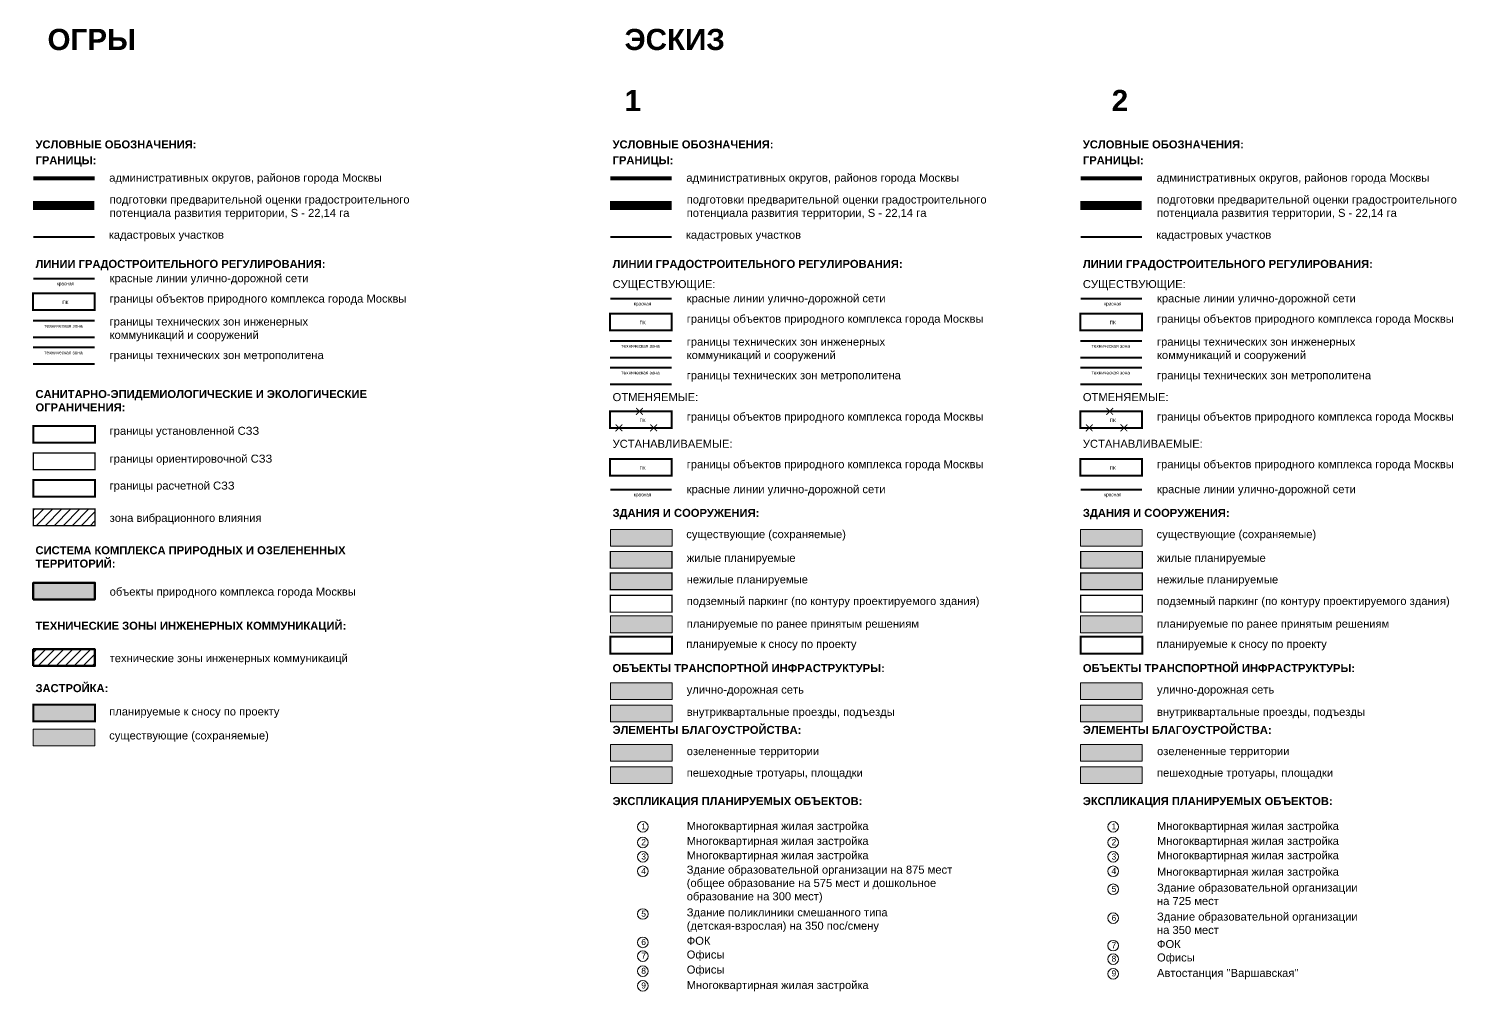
# Model space of a CAD drawing. Extents: x -129681 to -126463, y -103370 to -101447.
# Drawn here: x -127177 to -126463, y -101928 to -101447 of the extents above; entities that cross this region are included whole.
import ezdxf

# ---------------------------------------------------------------- set-up
doc = ezdxf.new("R2010")
doc.units = 0
doc.header["$MEASUREMENT"] = 0
for name, pattern in [('ACAD_ISO02W100', [15, 12, -3]), ('DASHED', [6, 4, -2]), ('JIS_02_1.0', [2, 1, -1]), ('L00s01s', [3, 3, 0]), ('L00s04s', [8, 6, -2])]:
    doc.linetypes.add(name, pattern=pattern)
for name, color, linetype, lineweight in [('18F', 1, 'L00s18b', 0), ('1B', 1, 'L00s01s', 0), ('29B', 1, 'L00s04s', 0), ('_Нумерация_объект', 7, 'Continuous', 30), ('В_ЗАСТР_снос_Л', 2, 'DASHED', 50), ('Гр подготовки', 192, 'JIS_02_1.0', 50), ('ЗАСТР_Пр_нежилая_Л', 7, 'Continuous', 30), ('ЗАСТР_Принятые решен_Л', 7, 'Continuous', 30), ('ЗАСТР_Сущ_Л', 7, 'Continuous', 30), ('ТЕКСТ_условные', 7, 'Continuous', 13), ('ТРАНС_Сущ_проезды_Л', 7, 'Continuous', 15), ('ТРАНС_Сущ_УДС_Л', 7, 'Continuous', 15)]:
    doc.layers.add(name, color=color, linetype=linetype, lineweight=lineweight)
for name, color, linetype, lineweight, true_color in [('БЛ_Пр_зелень_Ш', 64, 'Continuous', 9, 0x839c21), ('БЛ_Пр_тротуар_Ш', 51, 'Continuous', 9, 0xfdf0aa), ('ЗАСТР_Пр_жилая_Ш', 24, 'Continuous', 9, 0x922e07), ('ЗАСТР_Пр_нежилая_Ш', 30, 'Continuous', 9, 0xfb8218), ('ЗАСТР_Принятые решен_Ш', 21, 'Continuous', 9, 0xfda85e), ('ЗАСТР_Сущ_Ш', 253, 'Continuous', 9, 0xaaa096), ('ТРАНС_Сущ_проезды_Ш', 254, 'Continuous', 9, 0xe3e3e3), ('ТРАНС_Сущ_УДС_Ш', 9, 'Continuous', 9, 0xc9c9c9)]:
    doc.layers.add(name, color=color, linetype=linetype, lineweight=lineweight, true_color=true_color)
doc.layers.add('ЗАСТР_Пр_паркинг_Л', color=220, linetype='ACAD_ISO02W100')
doc.layers.add('крестики', color=7, linetype='Continuous')
doc.styles.add('PLANSHET', font='arial.ttf', dxfattribs={"height": 4})
doc.styles.get("Standard").update_dxf_attribs({"font": 'arial.ttf'})
doc.styles.add('УСЛОВКИ', font='calibri.ttf', dxfattribs={"height": 10})
doc.linetypes.add('L00s18b', pattern='A,10,[165,RED_LNS.shx,S=2,R=0,X=0,Y=-2.5],10', length=20)

# ---------------------------------------------------------------- blocks, each defined once
blk = doc.blocks.new('крестик')
at = {"layer": 'крестики', "const_width": 0.7}
for points in [[(-9860.6, -15239.7), (-9860.6, -15247.3)], [(-9864.4, -15243.5), (-9856.8, -15243.5)]]:
    blk.add_lwpolyline(points, dxfattribs=at)

msp = doc.modelspace()

# ---------------------------------------------------------------- hatches: boundary and pattern name
at = {"layer": 'БЛ_Пр_зелень_Ш'}
h = msp.add_hatch(color=256, dxfattribs=at)
h.dxf.hatch_style = 1
h.paths.add_polyline_path([(-126855.44, -101804.62), (-126886.25, -101804.62), (-126886.25, -101812.98), (-126855.44, -101812.98)])
h = msp.add_hatch(color=256, dxfattribs=at)
h.dxf.hatch_style = 1
h.paths.add_polyline_path([(-126620.38, -101804.62), (-126651.19, -101804.62), (-126651.19, -101812.98), (-126620.38, -101812.98)])
at = {"layer": 'БЛ_Пр_тротуар_Ш'}
h = msp.add_hatch(color=256, dxfattribs=at)
h.dxf.hatch_style = 1
h.paths.add_polyline_path([(-126886.25, -101815.73), (-126855.44, -101815.73), (-126855.44, -101824.08), (-126886.25, -101824.08)])
h = msp.add_hatch(color=256, dxfattribs=at)
h.dxf.hatch_style = 1
h.paths.add_polyline_path([(-126651.19, -101815.73), (-126620.38, -101815.73), (-126620.38, -101824.08), (-126651.19, -101824.08)])
at = {"layer": 'ЗАСТР_Пр_жилая_Ш'}
h = msp.add_hatch(color=256, dxfattribs=at)
h.dxf.hatch_style = 1
h.paths.add_polyline_path([(-126886.25, -101716.43), (-126855.44, -101716.43), (-126855.44, -101708.07), (-126886.25, -101708.07)])
h = msp.add_hatch(color=256, dxfattribs=at)
h.dxf.hatch_style = 1
h.paths.add_polyline_path([(-126651.19, -101716.43), (-126620.38, -101716.43), (-126620.38, -101708.07), (-126651.19, -101708.07)])
at = {"layer": 'ЗАСТР_Пр_нежилая_Ш'}
h = msp.add_hatch(color=256, dxfattribs=at)
h.dxf.hatch_style = 1
h.paths.add_polyline_path([(-126886.25, -101727.21), (-126855.44, -101727.21), (-126855.44, -101718.86), (-126886.25, -101718.86)])
h = msp.add_hatch(color=256, dxfattribs=at)
h.dxf.hatch_style = 1
h.paths.add_polyline_path([(-126651.19, -101727.21), (-126620.38, -101727.21), (-126620.38, -101718.86), (-126651.19, -101718.86)])
at = {"layer": 'ЗАСТР_Принятые решен_Ш'}
h = msp.add_hatch(color=256, dxfattribs=at)
h.dxf.hatch_style = 1
h.paths.add_polyline_path([(-126886.25, -101748.69), (-126855.44, -101748.69), (-126855.44, -101740.33), (-126886.25, -101740.33)])
h = msp.add_hatch(color=256, dxfattribs=at)
h.dxf.hatch_style = 1
h.paths.add_polyline_path([(-126651.19, -101748.69), (-126620.38, -101748.69), (-126620.38, -101740.33), (-126651.19, -101740.33)])
at = {"layer": 'ЗАСТР_Сущ_Ш', "true_color": 0xb1a398}
h = msp.add_hatch(color=253, dxfattribs=at)
h.dxf.hatch_style = 1
h.paths.add_polyline_path([(-126886.25, -101705.47), (-126855.44, -101705.47), (-126855.44, -101697.12), (-126886.25, -101697.12)])
h = msp.add_hatch(color=253, dxfattribs=at)
h.dxf.hatch_style = 1
h.paths.add_polyline_path([(-126651.19, -101705.47), (-126620.38, -101705.47), (-126620.38, -101697.12), (-126651.19, -101697.12)])
at = {"layer": 'ТЕКСТ_условные', "true_color": 0x000000}
h = msp.add_hatch(dxfattribs=at)
h.set_pattern_fill('ANSI31', color=18)
h.set_pattern_definition([(45, (-127482.7963, -101892.4865), (-2.245064, 2.245064), [])])
h.paths.add_polyline_path([(-127143.88, -101695.19), (-127143.88, -101686.83), (-127174.69, -101686.83), (-127174.69, -101695.19)])
at = {"layer": 'ТЕКСТ_условные', "true_color": 0xafd9aa}
h = msp.add_hatch(color=9, dxfattribs=at)
h.dxf.hatch_style = 1
h.paths.add_polyline_path([(-127174.69, -101732.04), (-127143.88, -101732.04), (-127143.88, -101723.68), (-127174.69, -101723.68)])
at = {"layer": 'ТЕКСТ_условные'}
h = msp.add_hatch(dxfattribs=at)
h.set_pattern_fill('ANSI31', color=4)
h.set_pattern_definition([(45, (-127482.7963, -101873.7994), (-2.245064, 2.245064), [])])
h.paths.add_polyline_path([(-127174.69, -101765.29), (-127143.88, -101765.29), (-127143.88, -101756.94), (-127174.69, -101756.94)])
at = {"layer": 'ТЕКСТ_условные', "true_color": 0xb1a398}
h = msp.add_hatch(color=253, dxfattribs=at)
h.dxf.hatch_style = 1
h.paths.add_polyline_path([(-127143.88, -101784.72), (-127174.69, -101784.72), (-127174.69, -101793.07), (-127143.88, -101793.07)])
h = msp.add_hatch(color=253, dxfattribs=at)
h.dxf.hatch_style = 1
h.paths.add_polyline_path([(-127174.69, -101796.89), (-127143.88, -101796.89), (-127143.88, -101805.24), (-127174.69, -101805.24)])
at = {"layer": 'ТРАНС_Сущ_проезды_Ш'}
h = msp.add_hatch(color=256, dxfattribs=at)
h.dxf.hatch_style = 1
h.paths.add_polyline_path([(-126886.25, -101784.87), (-126855.44, -101784.87), (-126855.44, -101793.22), (-126886.25, -101793.22)])
h = msp.add_hatch(color=256, dxfattribs=at)
h.dxf.hatch_style = 1
h.paths.add_polyline_path([(-126651.19, -101784.87), (-126620.38, -101784.87), (-126620.38, -101793.22), (-126651.19, -101793.22)])
at = {"layer": 'ТРАНС_Сущ_УДС_Ш', "true_color": 0x878787}
h = msp.add_hatch(color=252, dxfattribs=at)
h.dxf.hatch_style = 1
h.paths.add_polyline_path([(-126855.44, -101773.76), (-126886.25, -101773.76), (-126886.25, -101782.12), (-126855.44, -101782.12)])
h = msp.add_hatch(color=252, dxfattribs=at)
h.dxf.hatch_style = 1
h.paths.add_polyline_path([(-126620.38, -101773.76), (-126651.19, -101773.76), (-126651.19, -101782.12), (-126620.38, -101782.12)])

# ---------------------------------------------------------------- linework, layer by layer
at = {"layer": '18F', "const_width": 1, "flags": 128}
for points in [[(-127174.81, -101579.07), (-127144.01, -101579.07), (-127144.01, -101587.42), (-127174.81, -101587.42)], [(-126886.37, -101589.14), (-126855.56, -101589.14), (-126855.56, -101597.49), (-126886.37, -101597.49)], [(-126651.31, -101589.14), (-126620.5, -101589.14), (-126620.5, -101597.49), (-126651.31, -101597.49)], [(-126886.37, -101638.06), (-126855.56, -101638.06), (-126855.56, -101646.41), (-126886.37, -101646.41)], [(-126651.31, -101638.06), (-126620.5, -101638.06), (-126620.5, -101646.41), (-126651.31, -101646.41)]]:
    msp.add_lwpolyline(points, close=True, dxfattribs=at)
at = {"layer": '18F', "color": 18, "true_color": 0x000000, "const_width": 1, "flags": 128}
for points in [[(-126886.37, -101661.85), (-126855.56, -101661.85), (-126855.56, -101670.21), (-126886.37, -101670.21)], [(-126651.31, -101661.85), (-126620.5, -101661.85), (-126620.5, -101670.21), (-126651.31, -101670.21)]]:
    msp.add_lwpolyline(points, close=True, dxfattribs=at)
at = {"layer": '1B', "const_width": 1, "flags": 128}
for points in [[(-127174.69, -101571.69), (-127144.01, -101571.69)], [(-126886.25, -101581.76), (-126855.56, -101581.76)], [(-126651.19, -101581.76), (-126620.5, -101581.76)]]:
    msp.add_lwpolyline(points, dxfattribs=at)
at = {"layer": '1B', "color": 18, "true_color": 0x000000, "const_width": 1, "flags": 128}
for points in [[(-126886.25, -101677.16), (-126855.56, -101677.16)], [(-126651.19, -101677.16), (-126620.5, -101677.16)]]:
    msp.add_lwpolyline(points, dxfattribs=at)
at = {"layer": '29B', "const_width": 1, "flags": 128}
for points in [[(-127144.01, -101592.73), (-127174.81, -101592.73)], [(-127174.81, -101601.08), (-127144.01, -101601.08)], [(-126855.56, -101602.8), (-126886.37, -101602.8)], [(-126620.5, -101602.8), (-126651.31, -101602.8)], [(-127144.01, -101606.1), (-127174.81, -101606.1)], [(-127174.81, -101614.45), (-127144.01, -101614.45)], [(-126886.37, -101611.15), (-126855.56, -101611.15)], [(-126855.56, -101616.17), (-126886.37, -101616.17)], [(-126651.31, -101611.15), (-126620.5, -101611.15)], [(-126620.5, -101616.17), (-126651.31, -101616.17)], [(-126886.37, -101624.52), (-126855.56, -101624.52)], [(-126651.31, -101624.52), (-126620.5, -101624.52)]]:
    msp.add_lwpolyline(points, dxfattribs=at)
at = {"layer": '_Нумерация_объект', "lineweight": 0}
for centre in [(-126870.01, -101845.71), (-126634.95, -101845.71), (-126870.01, -101853.58), (-126634.95, -101853.58), (-126870.01, -101860.75), (-126634.95, -101860.75), (-126870.01, -101867.93), (-126634.95, -101867.93), (-126634.95, -101876.93), (-126870.01, -101889.3), (-126634.95, -101891.41), (-126870.01, -101903.5), (-126870.01, -101910.37), (-126634.95, -101905.12), (-126634.95, -101911.84), (-126870.01, -101917.88), (-126634.95, -101919.18), (-126870.01, -101925.22)]:
    msp.add_circle(centre, 2.66, dxfattribs=at)
at = {"layer": 'В_ЗАСТР_снос_Л', "const_width": 1}
for points in [[(-126886.25, -101759.08), (-126855.44, -101759.08), (-126855.44, -101750.73), (-126886.25, -101750.73)], [(-126651.19, -101759.08), (-126620.38, -101759.08), (-126620.38, -101750.73), (-126651.19, -101750.73)], [(-127174.69, -101784.72), (-127143.88, -101784.72), (-127143.88, -101793.07), (-127174.69, -101793.07)]]:
    msp.add_lwpolyline(points, close=True, dxfattribs=at)
at = {"layer": 'Гр подготовки', "ltscale": 4.5, "const_width": 4.5, "flags": 128}
for points in [[(-127174.81, -101535.18), (-127144.13, -101535.18)], [(-126886.37, -101535.18), (-126855.69, -101535.18)], [(-126651.31, -101535.18), (-126620.63, -101535.18)]]:
    msp.add_lwpolyline(points, dxfattribs=at)
at = {"layer": 'ЗАСТР_Пр_нежилая_Л', "lineweight": 0, "const_width": 0.588}
for points in [[(-126886.25, -101716.43), (-126855.44, -101716.43), (-126855.44, -101708.07), (-126886.25, -101708.07)], [(-126651.19, -101716.43), (-126620.38, -101716.43), (-126620.38, -101708.07), (-126651.19, -101708.07)], [(-126886.25, -101727.21), (-126855.44, -101727.21), (-126855.44, -101718.86), (-126886.25, -101718.86)], [(-126651.19, -101727.21), (-126620.38, -101727.21), (-126620.38, -101718.86), (-126651.19, -101718.86)]]:
    msp.add_lwpolyline(points, close=True, dxfattribs=at)
at = {"layer": 'ЗАСТР_Пр_паркинг_Л', "ltscale": 0.2, "const_width": 0.588, "flags": 128}
for points in [[(-126886.25, -101738.39), (-126855.44, -101738.39), (-126855.44, -101730.03), (-126886.25, -101730.03)], [(-126651.19, -101738.39), (-126620.38, -101738.39), (-126620.38, -101730.03), (-126651.19, -101730.03)]]:
    msp.add_lwpolyline(points, close=True, dxfattribs=at)
at = {"layer": 'ЗАСТР_Принятые решен_Л', "lineweight": 0}
for points in [[(-126886.25, -101748.69), (-126855.44, -101748.69), (-126855.44, -101740.33), (-126886.25, -101740.33)], [(-126651.19, -101748.69), (-126620.38, -101748.69), (-126620.38, -101740.33), (-126651.19, -101740.33)]]:
    msp.add_lwpolyline(points, close=True, dxfattribs=at)
at = {"layer": 'ЗАСТР_Сущ_Л', "lineweight": 0}
for points in [[(-126886.25, -101705.47), (-126855.44, -101705.47), (-126855.44, -101697.12), (-126886.25, -101697.12)], [(-126651.19, -101705.47), (-126620.38, -101705.47), (-126620.38, -101697.12), (-126651.19, -101697.12)]]:
    msp.add_lwpolyline(points, close=True, dxfattribs=at)
at = {"layer": 'ТЕКСТ_условные', "color": 241, "const_width": 2}
for points in [[(-127174.69, -101521.63), (-127144.01, -101521.63)], [(-126886.25, -101521.63), (-126855.56, -101521.63)], [(-126651.19, -101521.63), (-126620.5, -101521.63)]]:
    msp.add_lwpolyline(points, dxfattribs=at)
at = {"layer": 'ТЕКСТ_условные', "color": 5, "const_width": 1}
for points in [[(-127174.69, -101550.96), (-127144.01, -101550.96)], [(-126886.25, -101550.96), (-126855.56, -101550.96)], [(-126651.19, -101550.96), (-126620.5, -101550.96)]]:
    msp.add_lwpolyline(points, dxfattribs=at)
at = {"layer": 'ТЕКСТ_условные', "color": 5, "lineweight": 60, "const_width": 1}
msp.add_lwpolyline([(-127174.69, -101653.72), (-127143.88, -101653.72), (-127143.88, -101645.36), (-127174.69, -101645.36)], close=True, dxfattribs=at)
at = {"layer": 'ТЕКСТ_условные', "linetype": 'DASHED', "const_width": 0.588}
msp.add_lwpolyline([(-127174.69, -101667.22), (-127143.88, -101667.22), (-127143.88, -101658.86), (-127174.69, -101658.86)], close=True, dxfattribs=at)
at = {"layer": 'ТЕКСТ_условные', "lineweight": 80, "ltscale": 3, "const_width": 1}
msp.add_lwpolyline([(-127174.69, -101680.75), (-127143.88, -101680.75), (-127143.88, -101672.39), (-127174.69, -101672.39)], close=True, dxfattribs=at)
at = {"layer": 'ТЕКСТ_условные', "color": 2, "lineweight": 50, "ltscale": 3, "const_width": 0.3}
msp.add_lwpolyline([(-127174.69, -101680.75), (-127143.88, -101680.75), (-127143.88, -101672.39), (-127174.69, -101672.39)], close=True, dxfattribs=at)
at = {"layer": 'ТЕКСТ_условные', "color": 18, "linetype": 'ByBlock', "lineweight": 50, "ltscale": 0.15, "true_color": 0x000000, "const_width": 0.588, "flags": 128}
msp.add_lwpolyline([(-127174.69, -101695.19), (-127143.88, -101695.19), (-127143.88, -101686.83), (-127174.69, -101686.83)], close=True, dxfattribs=at)
at = {"layer": 'ТЕКСТ_условные', "color": 114, "lineweight": 60, "true_color": 0x139b48}
msp.add_lwpolyline([(-127174.69, -101732.04), (-127143.88, -101732.04), (-127143.88, -101723.68), (-127174.69, -101723.68)], close=True, dxfattribs=at)
at = {"layer": 'ТЕКСТ_условные', "color": 4, "lineweight": 50}
msp.add_lwpolyline([(-127174.69, -101765.29), (-127143.88, -101765.29), (-127143.88, -101756.94), (-127174.69, -101756.94)], close=True, dxfattribs=at)
at = {"layer": 'ТЕКСТ_условные'}
msp.add_lwpolyline([(-127174.69, -101796.89), (-127143.88, -101796.89), (-127143.88, -101805.24), (-127174.69, -101805.24)], close=True, dxfattribs=at)
at = {"layer": 'ТРАНС_Сущ_проезды_Л', "lineweight": 0}
for points in [[(-126886.25, -101784.87), (-126855.44, -101784.87), (-126855.44, -101793.22), (-126886.25, -101793.22)], [(-126651.19, -101784.87), (-126620.38, -101784.87), (-126620.38, -101793.22), (-126651.19, -101793.22)], [(-126886.25, -101815.73), (-126855.44, -101815.73), (-126855.44, -101824.08), (-126886.25, -101824.08)], [(-126651.19, -101815.73), (-126620.38, -101815.73), (-126620.38, -101824.08), (-126651.19, -101824.08)]]:
    msp.add_lwpolyline(points, close=True, dxfattribs=at)
at = {"layer": 'ТРАНС_Сущ_УДС_Л', "lineweight": 0}
for points in [[(-126886.25, -101773.76), (-126855.44, -101773.76), (-126855.44, -101782.12), (-126886.25, -101782.12)], [(-126651.19, -101773.76), (-126620.38, -101773.76), (-126620.38, -101782.12), (-126651.19, -101782.12)], [(-126886.25, -101804.62), (-126855.44, -101804.62), (-126855.44, -101812.98), (-126886.25, -101812.98)], [(-126651.19, -101804.62), (-126620.38, -101804.62), (-126620.38, -101812.98), (-126651.19, -101812.98)]]:
    msp.add_lwpolyline(points, close=True, dxfattribs=at)

# ---------------------------------------------------------------- block references
at = {"layer": 'крестики', "xscale": 0.6331573478648042, "yscale": 0.6331573478648042, "zscale": 0.6331573478648042, "rotation": 134.4110869299184}
for p in [(-138135.23, -103932.39), (-137900.17, -103932.39), (-138145.48, -103940.62), (-138128.15, -103940.62), (-137910.41, -103940.62), (-137893.09, -103940.62)]:
    msp.add_blockref('крестик', p, dxfattribs=at)

# ---------------------------------------------------------------- texts
at = {"char_height": 4, "attachment_point": 1}
for s, width, insert in [('{\\fArial|b1|i0|c204|p34;УСЛОВНЫЕ ОБОЗНАЧЕНИЯ:}', 171.0764, (-127173.59, -101502.61)), ('{\\fArial|b1|i0|c204|p34;УСЛОВНЫЕ ОБОЗНАЧЕНИЯ:}', 171.0764, (-126885.15, -101502.61)), ('{\\fArial|b1|i0|c204|p34;УСЛОВНЫЕ ОБОЗНАЧЕНИЯ:}', 171.0764, (-126650.09, -101502.61)), ('{\\fArial|b1|i0|c204|p34;ГРАНИЦЫ:}', 171.0764, (-127173.59, -101510.5)), ('{\\fArial|b1|i0|c204|p34;ГРАНИЦЫ:}', 171.0764, (-126885.15, -101510.5)), ('{\\fArial|b1|i0|c204|p34;ГРАНИЦЫ:}', 171.0764, (-126650.09, -101510.5)), ('подготовки предварительной оценки градостроительного потенциала развития территории, S - 22,14 га', 171.0764, (-127136.53, -101530.16)), ('подготовки предварительной оценки градостроительного потенциала развития территории, S - 22,14 га', 171.0764, (-126848.09, -101530.16)), ('подготовки предварительной оценки градостроительного потенциала развития территории, S - 22,14 га', 171.0764, (-126613.03, -101530.16)), ('{\\fArial|b1|i0|c204|p34;ЛИНИИ ГРАДОСТРОИТЕЛЬНОГО РЕГУЛИРОВАНИЯ:}', 171.0764, (-127173.59, -101562.33)), ('{\\fArial|b1|i0|c204|p34;ЛИНИИ ГРАДОСТРОИТЕЛЬНОГО РЕГУЛИРОВАНИЯ:}', 171.0764, (-126885.15, -101562.33)), ('{\\fArial|b1|i0|c204|p34;ЛИНИИ ГРАДОСТРОИТЕЛЬНОГО РЕГУЛИРОВАНИЯ:}', 171.0764, (-126650.09, -101562.33)), ('красные линии улично-дорожной сети', 171.0764, (-127136.53, -101569.47)), ('СУЩЕСТВУЮЩИЕ:', 171.0764, (-126885.15, -101572.42)), ('СУЩЕСТВУЮЩИЕ:', 171.0764, (-126650.09, -101572.42)), ('границы объектов природного комплекса города Москвы', 171.0764, (-127136.53, -101579.68)), ('красные линии улично-дорожной сети', 171.0764, (-126848.09, -101579.55)), ('красные линии улично-дорожной сети', 171.0764, (-126613.03, -101579.55)), ('границы технических зон инженерных коммуникаций и сооружений', 133.5426, (-127136.53, -101591.15)), ('границы объектов природного комплекса города Москвы', 171.0764, (-126848.09, -101589.75)), ('границы объектов природного комплекса города Москвы', 171.0764, (-126613.03, -101589.75)), ('границы технических зон инженерных коммуникаций и сооружений', 133.5426, (-126848.09, -101601.22)), ('границы технических зон инженерных коммуникаций и сооружений', 133.5426, (-126613.03, -101601.22)), ('границы технических зон метрополитена', 133.5426, (-127136.53, -101607.92)), ('границы технических зон метрополитена', 133.5426, (-126848.09, -101618)), ('границы технических зон метрополитена', 133.5426, (-126613.03, -101618)), ('{\\fArial|b1|i0|c204|p34;\\H1.00001x;\\C7;САНИТАРНО-ЭПИДЕМИОЛОГИЧЕСКИЕ И ЭКОЛОГИЧЕСКИЕ ОГРАНИЧЕНИЯ\\H0.99999x;\\C256;:}', 171.0764, (-127173.59, -101627.38)), ('ОТМЕНЯЕМЫЕ:', 171.0764, (-126885.15, -101628.92)), ('ОТМЕНЯЕМЫЕ:', 171.0764, (-126650.09, -101628.92)), ('границы объектов природного комплекса города Москвы', 171.0764, (-126848.09, -101638.67)), ('границы объектов природного комплекса города Москвы', 171.0764, (-126613.03, -101638.67)), ('границы установленной СЗЗ', 82.1419, (-127136.53, -101645.77)), ('УСТАНАВЛИВАЕМЫЕ:', 171.0764, (-126885.15, -101652.25)), ('УСТАНАВЛИВАЕМЫЕ:', 171.0764, (-126650.09, -101652.25)), ('границы ориентировочной СЗЗ', 82.1419, (-127136.53, -101659.68)), ('границы объектов природного комплекса города Москвы', 171.0764, (-126848.09, -101662.47)), ('границы объектов природного комплекса города Москвы', 171.0764, (-126613.03, -101662.47)), ('\\pxt8;границы расчетной СЗЗ', 82.1419, (-127136.53, -101673.15)), ('красные линии улично-дорожной сети', 171.0764, (-126848.09, -101674.95)), ('красные линии улично-дорожной сети', 171.0764, (-126613.03, -101674.95)), ('{\\fArial|b1|i0|c204|p34;ЗДАНИЯ И СООРУЖЕНИЯ:}', 171.0764, (-126885.15, -101686.79)), ('{\\fArial|b1|i0|c204|p34;ЗДАНИЯ И СООРУЖЕНИЯ:}', 171.0764, (-126650.09, -101686.79)), ('зона вибрационного влияния', 82.1419, (-127136.53, -101689.3)), ('{\\fArial|b1|i0|c204|p34;\\H1.00001x;\\C7;СИСТЕМА КОМПЛЕКСА ПРИРОДНЫХ И ОЗЕЛЕНЕННЫХ ТЕРРИТОРИЙ\\H0.99999x;\\C256;:}', 171.0764, (-127173.59, -101705.46)), ('жилые планируемые', 133.5426, (-126848.09, -101709.29)), ('жилые планируемые', 133.5426, (-126613.03, -101709.29)), ('нежилые планируемые', 133.5426, (-126848.09, -101720.06)), ('нежилые планируемые', 133.5426, (-126613.03, -101720.06)), ('объекты природного комплекса города Москвы', 138.1248, (-127136.53, -101726.15)), ('{\\C7;подземный паркинг (по контуру проектируемого здания)}', 161.894, (-126848.09, -101730.83)), ('{\\C7;подземный паркинг (по контуру проектируемого здания)}', 161.894, (-126613.03, -101730.83)), ('{\\fArial|b1|i0|c204|p34;\\H1.00001x;\\C7;ТЕХНИЧЕСКИЕ ЗОНЫ ИНЖЕНЕРНЫХ КОММУНИКАЦИЙ\\H0.99999x;\\C256;:}', 171.0764, (-127173.59, -101743.21)), ('планируемые по ранее принятым решениям', 133.5426, (-126848.09, -101742.16)), ('планируемые по ранее принятым решениям', 133.5426, (-126613.03, -101742.16)), ('технические зоны инженерных коммуникаицй', 138.1248, (-127136.53, -101759.4)), ('{\\fArial|b1|i0|c204|p34;ОБЪЕКТЫ ТРАНСПОРТНОЙ ИНФРАСТРУКТУРЫ:}', 171.0764, (-126885.15, -101764.39)), ('{\\fArial|b1|i0|c204|p34;ОБЪЕКТЫ ТРАНСПОРТНОЙ ИНФРАСТРУКТУРЫ:}', 171.0764, (-126650.09, -101764.39)), ('{\\fArial|b1|i0|c204|p34;ЗАСТРОЙКА:}', 171.0764, (-127173.59, -101774.39)), ('улично-дорожная сеть', 133.5426, (-126848.09, -101775.11)), ('улично-дорожная сеть', 133.5426, (-126613.03, -101775.11)), ('внутриквартальные проезды, подъезды', 133.5426, (-126848.09, -101786.26)), ('внутриквартальные проезды, подъезды', 133.5426, (-126613.03, -101786.26)), ('{\\fArial|b1|i0|c204|p34;ЭЛЕМЕНТЫ БЛАГОУСТРОЙСТВА:}', 171.0764, (-126885.15, -101795.25)), ('{\\fArial|b1|i0|c204|p34;ЭЛЕМЕНТЫ БЛАГОУСТРОЙСТВА:}', 171.0764, (-126650.09, -101795.25)), ('озелененные территории', 133.5426, (-126848.09, -101805.89)), ('озелененные территории', 133.5426, (-126613.03, -101805.89)), ('пешеходные тротуары, площадки', 133.5426, (-126848.09, -101816.66)), ('пешеходные тротуары, площадки', 133.5426, (-126613.03, -101816.66)), ('{\\fArial|b1|i0|c204|p34;ЭКСПЛИКАЦИЯ ПЛАНИРУЕМЫХ ОБЪЕКТОВ:}', 171.0764, (-126885.15, -101830.85)), ('{\\fArial|b1|i0|c204|p34;ЭКСПЛИКАЦИЯ ПЛАНИРУЕМЫХ ОБЪЕКТОВ:}', 171.0764, (-126650.09, -101830.85)), ('Многоквартирная жилая застройка', 133.5426, (-126848.09, -101843.29)), ('Многоквартирная жилая застройка', 133.5426, (-126613.03, -101843.29)), ('Многоквартирная жилая застройка', 133.5426, (-126848.09, -101850.76)), ('Многоквартирная жилая застройка', 133.5426, (-126613.03, -101850.76)), ('Многоквартирная жилая застройка', 133.5426, (-126848.09, -101857.94)), ('Многоквартирная жилая застройка', 133.5426, (-126613.03, -101857.94)), ('Здание образовательной организации на 875 мест (общее образование на 575 мест и дошкольное образование на 300 мест)', 133.5426, (-126848.09, -101865.11)), ('Многоквартирная жилая застройка', 133.5426, (-126613.03, -101866.14)), ('Здание образовательной организации на 725 мест', 103.7752, (-126613.03, -101874.12)), ('Здание поликлиники смешанного типа (детская-взрослая) на 350 пос/смену', 133.5426, (-126848.09, -101886.48)), ('Здание образовательной организации на 350 мест', 106.9745, (-126613.03, -101888.59)), ('ФОК', 133.5426, (-126848.09, -101900.68)), ('ФОК', 133.5426, (-126613.03, -101902.31)), ('Офисы', 133.5426, (-126848.09, -101907.56)), ('Офисы', 133.5426, (-126613.03, -101909.02)), ('Офисы', 133.5426, (-126848.09, -101915.07)), ('Многоквартирная жилая застройка', 133.5426, (-126848.09, -101922.8)), ('Автостанция "Варшавская"', 133.5426, (-126613.03, -101916.76))]:
    msp.add_mtext_dynamic_manual_height_columns(s, width=width, gutter_width=12.5, heights=[0], dxfattribs=dict(at, insert=insert))
at = {"layer": '18F', "char_height": 1.7, "width": 27.5784, "attachment_point": 1, "style": 'PLANSHET'}
for s, insert in [('\\pxsm0.85;{\\H1.00001x;\\C7;\\P\\ps*,qc;\\Ftxt|c204;\\C256;красная}', (-127172.42, -101570.9)), ('\\pxsm0.85;{\\fArial|b0|i0|c204|p34;\\H1.00001x;\\C7;\\P\\ps*,qc;\\Ftxt|c204;\\C256;ПК}', (-127172.42, -101580.31)), ('\\pxsm0.85;{\\H1.00001x;\\C7;\\P\\ps*,qc;\\Ftxt|c204;\\C256;красная}', (-126883.98, -101580.97)), ('\\pxsm0.85;{\\H1.00001x;\\C7;\\P\\ps*,qc;\\Ftxt|c204;\\C256;красная}', (-126648.92, -101580.97)), ('\\pxsm0.85;{\\fArial|b0|i0|c204|p34;\\H1.00001x;\\C7;\\P\\ps*,qc;\\Ftxt|c204;\\C256;ПК}', (-126883.98, -101590.38)), ('\\pxsm0.85;{\\fArial|b0|i0|c204|p34;\\H1.00001x;\\C7;\\P\\ps*,qc;\\Ftxt|c204;\\C256;ПК}', (-126648.92, -101590.38)), ('\\pxsm0.85;{\\fArial|b0|i0|c204|p34;\\H1.00001x;\\C7;\\P\\ps*,qc;\\Ftxt|c204;\\C256;ПК}', (-126883.98, -101639.3)), ('\\pxsm0.85;{\\fArial|b0|i0|c204|p34;\\H1.00001x;\\C7;\\P\\ps*,qc;\\Ftxt|c204;\\C256;ПК}', (-126648.92, -101639.3))]:
    msp.add_mtext(s, dxfattribs=dict(at, insert=insert))
at = {"layer": '18F', "color": 18, "true_color": 0x000000, "char_height": 1.7, "width": 27.5784, "attachment_point": 1, "style": 'PLANSHET'}
for s, insert in [('\\pxsm0.85;{\\H1.00001x;\\C7;\\P\\ps*,qc;\\Ftxt|c204;\\C256;\\c0;ПК}', (-126883.98, -101663.09)), ('\\pxsm0.85;{\\H1.00001x;\\C7;\\P\\ps*,qc;\\Ftxt|c204;\\C256;\\c0;ПК}', (-126648.92, -101663.09)), ('\\pxsm0.85;{\\H1.00001x;\\C7;\\P\\ps*,qc;\\Ftxt|c204;\\C256;\\c0;красная}', (-126883.98, -101676.37)), ('\\pxsm0.85;{\\H1.00001x;\\C7;\\P\\ps*,qc;\\Ftxt|c204;\\C256;\\c0;красная}', (-126648.92, -101676.37))]:
    msp.add_mtext(s, dxfattribs=dict(at, insert=insert))
at = {"layer": '29B', "char_height": 1.7, "width": 25.5812, "attachment_point": 1, "style": 'PLANSHET'}
for insert in [(-127172.42, -101592.02), (-127172.42, -101605.39), (-126883.98, -101602.09), (-126648.92, -101602.09), (-126883.98, -101615.46), (-126648.92, -101615.46)]:
    msp.add_mtext('\\pxsm0.85;{\\fArial|b0|i0|c204|p34;\\H1.00001x;\\C7;\\P\\ps*,qc;\\Ftxt|c204;\\C256;техническая зона}', dxfattribs=dict(at, insert=insert))
at = {"layer": '_Нумерация_объект', "char_height": 3, "attachment_point": 1}
for s, insert in [('1', (-126870.8, -101844.02)), ('1', (-126635.74, -101844.02)), ('2', (-126870.8, -101851.89)), ('2', (-126635.74, -101851.89)), ('3', (-126870.8, -101859.06)), ('3', (-126635.74, -101859.06)), ('4', (-126870.8, -101866.23)), ('4', (-126635.74, -101866.23)), ('5', (-126635.74, -101875.24)), ('5', (-126870.8, -101887.61)), ('6', (-126635.74, -101889.72)), ('6', (-126870.8, -101901.8)), ('7', (-126870.8, -101908.68)), ('7', (-126635.74, -101903.43)), ('8', (-126870.8, -101916.19)), ('8', (-126635.74, -101910.15)), ('9', (-126870.8, -101923.53)), ('9', (-126635.74, -101917.48))]:
    msp.add_mtext_dynamic_manual_height_columns(s, width=4.3466, gutter_width=12.5, heights=[0], dxfattribs=dict(at, insert=insert))
at = {"layer": 'ТЕКСТ_условные', "color": 7, "transparency": 33554687, "style": 'PLANSHET'}
for s, p in [('административных округов, районов города Москвы', (-127136.74, -101523.25)), ('административных округов, районов города Москвы', (-126848.29, -101523.25)), ('административных округов, районов города Москвы', (-126613.23, -101523.25)), ('кадастровых участков', (-127136.9, -101551.77)), ('кадастровых участков', (-126848.46, -101551.77)), ('кадастровых участков', (-126613.4, -101551.77)), ('существующие (сохраняемые) ', (-126848.31, -101701.42)), ('существующие (сохраняемые) ', (-126613.25, -101701.42)), ('планируемые к сносу по проекту  ', (-126848.31, -101756.3)), ('планируемые к сносу по проекту  ', (-126613.25, -101756.3)), ('планируемые к сносу по проекту  ', (-127136.75, -101790.06)), ('существующие (сохраняемые) ', (-127136.75, -101802.05))]:
    msp.add_text(s, height=4, dxfattribs=at).set_placement(p)
at = {"layer": 'ТЕКСТ_условные', "transparency": 33554687, "char_height": 10.584, "attachment_point": 1, "style": 'УСЛОВКИ'}
for s, insert in [('{\\fArial|b1|i0|c204|p34;ОГРЫ}', (-127167.6, -101446.85)), ('{\\fArial|b1|i0|c204|p34;ЭСКИЗ}', (-126879.16, -101446.85)), ('{\\fArial|b1|i0|c204|p34;1}', (-126879.16, -101477.35)), ('{\\fArial|b1|i0|c204|p34;2}', (-126635.67, -101477.35))]:
    msp.add_mtext_dynamic_manual_height_columns(s, width=286.1548, gutter_width=30, heights=[0], dxfattribs=dict(at, insert=insert))

doc.saveas('drawing.dxf')
